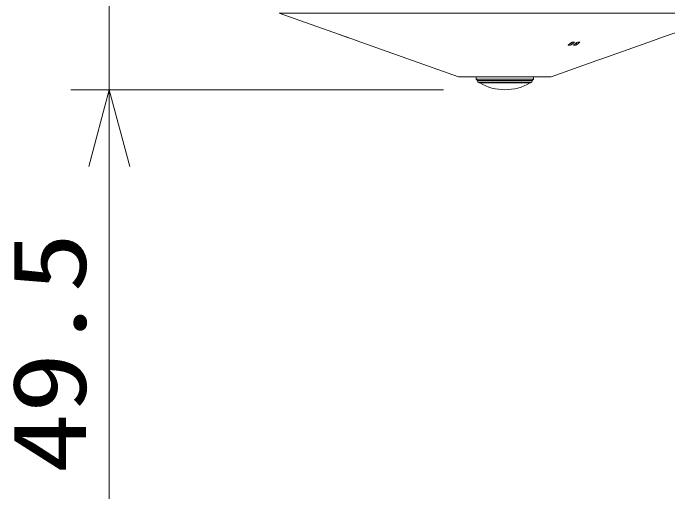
# Model space of a CAD drawing. Units: millimetres on the paper. Extents: x -63 to 65, y -59 to 59.
# Drawn here: x -3.43 to 17.91, y 8.04 to 23.87 of the extents above; entities that cross this region are included whole.
import ezdxf
from ezdxf.enums import TextEntityAlignment as Align

# ---------------------------------------------------------------- set-up
doc = ezdxf.new("R2010")
doc.units = ezdxf.units.MM
for name, color, linetype, lineweight in [('0-2_SUNPO', 7, 'Continuous', 9), ('0-3_0', 7, 'Continuous', 9), ('0-4_GAIKEI', 4, 'Continuous', 9)]:
    doc.layers.add(name, color=color, linetype=linetype, lineweight=lineweight)
doc.styles.add('ＭＳ ゴシック', font='')
doc.styles.get('ＭＳ ゴシック').set_extended_font_data('MS Gothic')

# ---------------------------------------------------------------- blocks, each defined once
blk = doc.blocks.new('_Open30')
at = {"layer": '0-3_0'}
blk.add_line((0, 0), (-1, 0), dxfattribs=at)
blk.add_lwpolyline([(-1, 0.2679), (0, 0), (-1, -0.2679)], dxfattribs=at)

msp = doc.modelspace()

# ---------------------------------------------------------------- linework, layer by layer
at = {"layer": '0-2_SUNPO'}
for p, q in [((-0.296, 26.32), (-0.296, 21.369)), ((10.602, 21.369), (-1.546, 21.369)), ((-0.296, 18.869), (-0.296, 8.035))]:
    msp.add_line(p, q, dxfattribs=at)
at = {"layer": '0-4_GAIKEI', "color": 7}
for p, q in [((6.809, 23.311), (5.245, 23.866)), ((6.809, 23.311), (7.764, 22.973)), ((17.706, 23.067), (18.304, 23.279)), ((7.506, 23.064), (7.114, 23.203)), ((17.44, 22.973), (17.706, 23.067)), ((11.093, 21.791), (7.757, 22.975)), ((15.763, 22.377), (17.44, 22.973)), ((14.11, 21.791), (15.603, 22.321)), ((15.603, 22.321), (15.763, 22.377)), ((11.666, 21.717), (11.666, 21.788)), ((13.537, 21.717), (13.537, 21.788)), ((11.711, 21.672), (11.666, 21.717)), ((11.722, 21.617), (11.711, 21.672)), ((11.762, 21.598), (11.722, 21.617)), ((13.441, 21.598), (13.482, 21.617)), ((13.482, 21.617), (13.492, 21.672)), ((13.492, 21.672), (13.537, 21.717))]:
    msp.add_line(p, q, dxfattribs=at)
at = {"layer": '0-4_GAIKEI'}
for p, q in [((5.245, 23.866), (19.958, 23.866)), ((14.673, 22.835), (14.772, 22.906)), ((14.76, 22.834), (14.859, 22.905)), ((14.76, 22.834), (14.76, 22.897)), ((14.847, 22.834), (14.946, 22.905)), ((14.859, 22.905), (14.859, 22.92)), ((14.934, 22.835), (15.033, 22.906)), ((14.934, 22.835), (14.934, 22.897)), ((15.033, 22.906), (15.033, 22.921)), ((14.11, 21.791), (11.093, 21.791)), ((14.094, 21.788), (11.11, 21.788)), ((11.202, 21.788), (11.201, 21.788)), ((14.002, 21.788), (14.003, 21.788)), ((11.666, 21.717), (13.537, 21.717)), ((11.711, 21.672), (13.492, 21.672)), ((11.722, 21.617), (13.482, 21.617)), ((11.762, 21.598), (13.441, 21.598)), ((11.781, 21.597), (11.78, 21.598)), ((11.781, 21.597), (13.422, 21.597)), ((13.422, 21.597), (13.423, 21.598))]:
    msp.add_line(p, q, dxfattribs=at)
for points in [[(14.772, 22.906), (14.781, 22.911), (14.792, 22.915), (14.809, 22.92), (14.827, 22.922), (14.85, 22.922), (14.859, 22.92), (14.863, 22.918), (14.865, 22.916), (14.865, 22.914)], [(15.039, 22.914), (15.038, 22.918), (15.036, 22.919), (15.029, 22.922), (15.006, 22.923), (14.981, 22.919), (14.961, 22.913), (14.946, 22.905)], [(14.666, 22.826), (14.667, 22.823), (14.67, 22.821), (14.677, 22.818), (14.699, 22.817), (14.724, 22.82), (14.744, 22.826), (14.76, 22.834)], [(14.934, 22.835), (14.915, 22.826), (14.891, 22.819), (14.866, 22.817), (14.849, 22.818), (14.843, 22.821), (14.84, 22.824), (14.84, 22.825)]]:
    msp.add_lwpolyline(points, dxfattribs=at)
for centre, start, end in [((11.11, 21.838), 250.463, 269.9996), ((14.094, 21.838), 270.0004, 289.537)]:
    msp.add_arc(centre, 0.05, start, end, dxfattribs=at)
at = {"layer": '0-4_GAIKEI', "color": 7}
msp.add_arc((12.602, 22.956), 1.588, 238.889, 301.111, dxfattribs=at)
at = {"layer": '0-4_GAIKEI'}
for centre, major_axis, ratio, start_param, end_param in [((14.815, 22.905), (0.0503, 0.0095), 0.299678, 5.710427, 6.223896), ((14.989, 22.905), (0.0503, 0.0102), 0.290726, 5.708669, 6.221793), ((14.716, 22.834), (0.0494, 0.0091), 0.306214, 2.564768, 3.088085), ((14.889, 22.834), (0.0493, 0.0098), 0.297322, 2.561636, 3.085334)]:
    msp.add_ellipse(centre, major_axis=major_axis, ratio=ratio, start_param=start_param, end_param=end_param, dxfattribs=at)

# ---------------------------------------------------------------- block references
at = {"layer": '0-2_SUNPO', "xscale": 2.5, "yscale": 2.5, "rotation": 90}
msp.add_blockref('_Open30', (-0.296, 21.369), dxfattribs=at)

# ---------------------------------------------------------------- texts
at = {"layer": '0-2_SUNPO', "style": 'ＭＳ ゴシック', "width": 1.2}
msp.add_text('49.5', height=2.405, rotation=90, dxfattribs=at).set_placement((-0.333, 8.869), align=Align.BOTTOM_LEFT)

doc.saveas('drawing.dxf')
